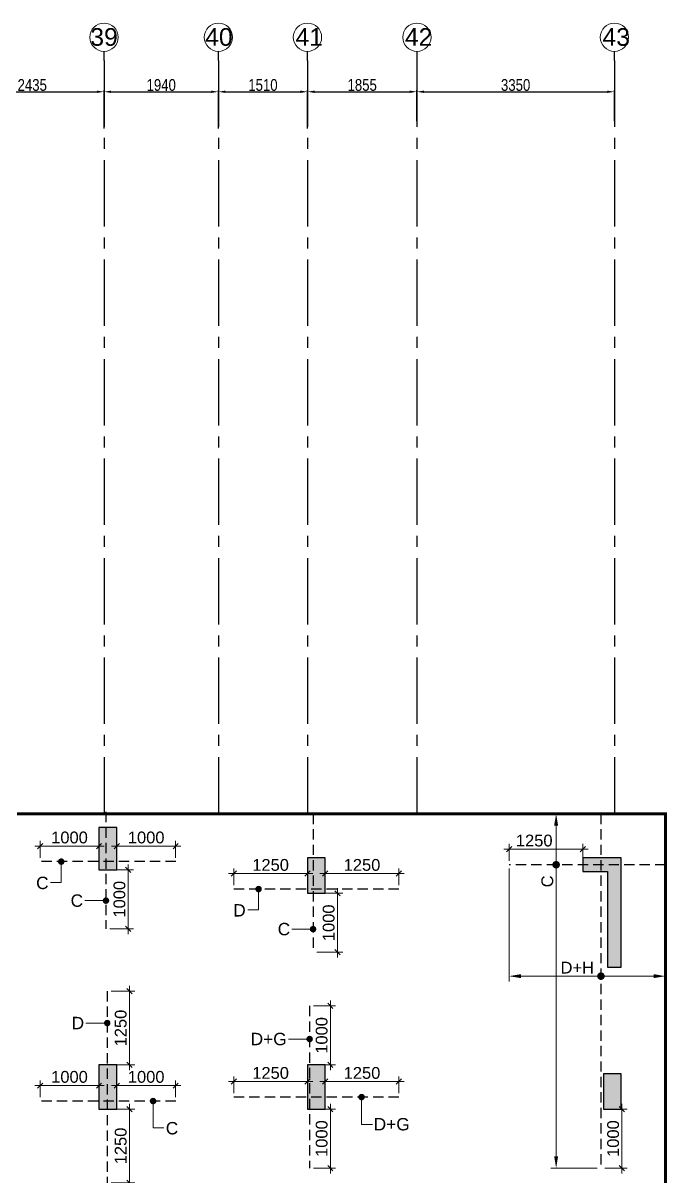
# Model space of a CAD drawing. Header units: millimetres. Extents: x 1123469 to 1752051, y -126924 to 196924.
# Drawn here: x 1529782 to 1540699, y 142469 to 162039 of the extents above; entities that cross this region are included whole.
import ezdxf
from ezdxf.enums import TextEntityAlignment as Align

# ---------------------------------------------------------------- set-up
doc = ezdxf.new("R2010")
doc.units = ezdxf.units.MM
doc.header["$LTSCALE"] = 500
doc.header["$MEASUREMENT"] = 0
doc.header["$PDMODE"] = 34
for name, pattern in [('CONTINOUS', [0]), ('HIDDEN', [0.375, 0.25, -0.125]), ('Site$0$CENTER2', [1.125, 0.75, -0.125, 0.125, -0.125])]:
    doc.linetypes.add(name, pattern=pattern)
doc.layers.get('Defpoints').update_dxf_attribs({"lineweight": 0})
for name, color, linetype, lineweight in [('ARWO', 1, 'Continuous', 18), ('CUT OUT', 1, 'Continuous', 13), ('dim-M', 1, 'Continuous', 15), ('FOOTING', 1, 'Continuous', 15), ('GRID NO.', 7, 'Continuous', 20), ('TOWER COL HATCH', 253, 'Continuous', 20)]:
    doc.layers.add(name, color=color, linetype=linetype, lineweight=lineweight)
for name, color, linetype in [('COL. DIM', 3, 'Continuous'), ('GRID', 7, 'Continuous'), ('GRID DIM', 7, 'Continuous'), ('reinf.', 4, 'Continuous'), ('TEXT 1', 1, 'Continuous'), ('TOWER AREA COLUMN.', 6, 'Continuous')]:
    doc.layers.add(name, color=color, linetype=linetype)
doc.styles.add('3mm', font='arial.ttf')
doc.styles.add('D50', font='arial.ttf', dxfattribs={"width": 0.8})
doc.dimstyles.new('INNER DIM', dxfattribs={"dimtxt": 200, "dimasz": 120, "dimexe": 25, "dimexo": 25, "dimgap": 12, "dimtad": 1, "dimdec": 0, "dimrnd": 5, "dimzin": 0, "dimdsep": 46, "dimtxsty": 'D50', "dimcen": 0.09, "dimdle": 25, "dimclrt": 6, "dimadec": 0, "dimazin": 0, "dimtfac": 1, "dimtdec": 0, "dimtofl": 0, "dimtmove": 1, "dimatfit": 3, "dimfxl": 75, "dimtolj": 1, "dimtzin": 0, "dimarcsym": 0})
doc.dimstyles.new('PARAMVEER', dxfattribs={"dimtxt": 200, "dimasz": 100, "dimexe": 0, "dimexo": 25, "dimgap": 10, "dimtad": 1, "dimdec": 0, "dimrnd": 5, "dimzin": 0, "dimdsep": 46, "dimtxsty": '3mm', "dimblk": 'OBLIQUE', "dimcen": 0.09, "dimdle": 75, "dimclrd": 1, "dimclre": 1, "dimclrt": 3, "dimadec": 0, "dimazin": 0, "dimtfac": 1, "dimtdec": 0, "dimtmove": 1, "dimatfit": 3, "dimfxl": 100, "dimtolj": 1, "dimtzin": 0, "dimlwd": 18, "dimlwe": 5, "dimarcsym": 0})
doc.dimstyles.new('PARAMVEER BEAM', dxfattribs={"dimtxt": 200, "dimasz": 100, "dimexe": 0, "dimexo": 0, "dimgap": 10, "dimtad": 1, "dimdec": 0, "dimzin": 0, "dimdsep": 46, "dimtxsty": '3mm', "dimblk": 'ARCHTICK', "dimcen": 0.09, "dimdle": 75, "dimclrd": 1, "dimclre": 1, "dimclrt": 3, "dimadec": 0, "dimazin": 0, "dimtfac": 1, "dimtdec": 0, "dimtmove": 1, "dimatfit": 3, "dimfxl": 100, "dimtolj": 1, "dimtzin": 0, "dimlwd": 18, "dimlwe": 5, "dimarcsym": 0})

# ---------------------------------------------------------------- blocks, each defined once
blk = doc.blocks.new('3tgra')
at = {"layer": 'TOWER COL HATCH'}
h = blk.add_hatch(color=253, dxfattribs=at)
h.dxf.hatch_style = 1
h.paths.add_polyline_path([(1374496, 84657), (1374196, 84657), (1374196, 85372), (1374496, 85372)])
h = blk.add_hatch(color=253, dxfattribs=at)
h.dxf.hatch_style = 1
h.paths.add_polyline_path([(1365641, 83007), (1365641, 84857), (1366291, 84857), (1366291, 84627), (1365871, 84627), (1365871, 83007)])
h = blk.add_hatch(color=253, dxfattribs=at)
h.dxf.hatch_style = 1
h.paths.add_polyline_path([(1370961, 84257), (1370661, 84257), (1370661, 84857), (1370961, 84857)])
h = blk.add_hatch(color=253, dxfattribs=at)
h.dxf.hatch_style = 1
h.paths.add_polyline_path([(1370961, 80597), (1370661, 80597), (1370661, 81347), (1370961, 81347)])
h = blk.add_hatch(color=253, dxfattribs=at)
h.dxf.hatch_style = 1
h.paths.add_polyline_path([(1374496, 80597), (1374196, 80597), (1374196, 81347), (1374496, 81347)])
h = blk.add_hatch(color=253, dxfattribs=at)
h.dxf.hatch_style = 1
h.paths.add_polyline_path([(1365941, 80597), (1365641, 80597), (1365641, 81197), (1365941, 81197)])
at = {"layer": 'TOWER AREA COLUMN.', "color": 4}
for points in [[(1374496, 84657), (1374196, 84657), (1374196, 85372), (1374496, 85372)], [(1370961, 84257), (1370661, 84257), (1370661, 84857), (1370961, 84857)], [(1370961, 80597), (1370661, 80597), (1370661, 81347), (1370961, 81347)], [(1374496, 80597), (1374196, 80597), (1374196, 81347), (1374496, 81347)], [(1365941, 80597), (1365641, 80597), (1365641, 81197), (1365941, 81197)]]:
    blk.add_lwpolyline(points, close=True, dxfattribs=at)
blk.add_lwpolyline([(1365641, 83007), (1365641, 84857), (1366291, 84857), (1366291, 84627), (1365871, 84627), (1365871, 83007), (1365641, 83007)], dxfattribs=at)
blk = doc.blocks.new('GRID MARK')
at = {"layer": 'GRID NO.', "const_width": 50}
blk.add_lwpolyline([(0, -541), (0, -891)], dxfattribs=at)
at = {"layer": 'GRID NO.'}
blk.add_circle((0, 0), 541, dxfattribs=at)
at = {"layer": 'GRID NO.', "style": 'D50', "width": 0.8}
blk.add_attdef('Y1', text='', height=500, dxfattribs=at).set_placement((-33, -267), align=Align.CENTER)
blk = doc.blocks.new('*D224')
at = {"layer": 'Defpoints', "color": 0, "linetype": 'Continuous', "transparency": 16777216}
for p in [(1531154, 160874), (1528719, 160228), (1531154, 160228)]:
    blk.add_point(p, dxfattribs=at)
at = {"layer": 'GRID DIM', "color": 0, "linetype": 'Continuous', "lineweight": -2, "transparency": 16777216}
for p, q in [((1528719, 160253), (1528719, 160899)), ((1531154, 160253), (1531154, 160899))]:
    blk.add_line(p, q, dxfattribs=at)
at = {"layer": 'GRID DIM', "linetype": 'Continuous', "lineweight": -2, "transparency": 16777216}
blk.add_line((1528839, 160874), (1531034, 160874), dxfattribs=at)
at = {"layer": 'GRID DIM', "linetype": 'Continuous', "transparency": 16777216}
for points in [[(1528839, 160894), (1528839, 160854), (1528719, 160874)], [(1531034, 160894), (1531034, 160854), (1531154, 160874)]]:
    blk.add_solid(points, dxfattribs=at)
at = {"layer": 'GRID DIM', "linetype": 'Continuous', "transparency": 16777216, "insert": (1529937, 160988), "char_height": 200, "attachment_point": 5, "style": 'D50'}
blk.add_mtext('\\A1;2435', dxfattribs=at)
blk = doc.blocks.new('*D225')
at = {"layer": 'Defpoints', "color": 0, "linetype": 'Continuous', "transparency": 16777216}
for p in [(1533094, 160874), (1531154, 160228), (1533094, 160228)]:
    blk.add_point(p, dxfattribs=at)
at = {"layer": 'GRID DIM', "color": 0, "linetype": 'Continuous', "lineweight": -2, "transparency": 16777216}
for p, q in [((1531154, 160253), (1531154, 160899)), ((1533094, 160253), (1533094, 160899))]:
    blk.add_line(p, q, dxfattribs=at)
at = {"layer": 'GRID DIM', "linetype": 'Continuous', "lineweight": -2, "transparency": 16777216}
blk.add_line((1531274, 160874), (1532974, 160874), dxfattribs=at)
at = {"layer": 'GRID DIM', "linetype": 'Continuous', "transparency": 16777216}
for points in [[(1531274, 160894), (1531274, 160854), (1531154, 160874)], [(1532974, 160894), (1532974, 160854), (1533094, 160874)]]:
    blk.add_solid(points, dxfattribs=at)
at = {"layer": 'GRID DIM', "linetype": 'Continuous', "transparency": 16777216, "insert": (1532124, 160988), "char_height": 200, "attachment_point": 5, "style": 'D50'}
blk.add_mtext('\\A1;1940', dxfattribs=at)
blk = doc.blocks.new('*D226')
at = {"layer": 'Defpoints', "color": 0, "linetype": 'Continuous', "transparency": 16777216}
for p in [(1534604, 160874), (1533094, 160228), (1534604, 160228)]:
    blk.add_point(p, dxfattribs=at)
at = {"layer": 'GRID DIM', "color": 0, "linetype": 'Continuous', "lineweight": -2, "transparency": 16777216}
for p, q in [((1533094, 160253), (1533094, 160899)), ((1534604, 160253), (1534604, 160899))]:
    blk.add_line(p, q, dxfattribs=at)
at = {"layer": 'GRID DIM', "linetype": 'Continuous', "lineweight": -2, "transparency": 16777216}
blk.add_line((1533214, 160874), (1534484, 160874), dxfattribs=at)
at = {"layer": 'GRID DIM', "linetype": 'Continuous', "transparency": 16777216}
for points in [[(1533214, 160894), (1533214, 160854), (1533094, 160874)], [(1534484, 160894), (1534484, 160854), (1534604, 160874)]]:
    blk.add_solid(points, dxfattribs=at)
at = {"layer": 'GRID DIM', "linetype": 'Continuous', "transparency": 16777216, "insert": (1533849, 160988), "char_height": 200, "attachment_point": 5, "style": 'D50'}
blk.add_mtext('\\A1;1510', dxfattribs=at)
blk = doc.blocks.new('*D227')
at = {"layer": 'Defpoints', "color": 0, "linetype": 'Continuous', "transparency": 16777216}
for p in [(1536459, 160874), (1536459, 160352), (1534604, 160228)]:
    blk.add_point(p, dxfattribs=at)
at = {"layer": 'GRID DIM', "color": 0, "linetype": 'Continuous', "lineweight": -2, "transparency": 16777216}
for p, q in [((1534604, 160253), (1534604, 160899)), ((1536459, 160377), (1536459, 160899))]:
    blk.add_line(p, q, dxfattribs=at)
at = {"layer": 'GRID DIM', "linetype": 'Continuous', "lineweight": -2, "transparency": 16777216}
blk.add_line((1534724, 160874), (1536339, 160874), dxfattribs=at)
at = {"layer": 'GRID DIM', "linetype": 'Continuous', "transparency": 16777216}
for points in [[(1534724, 160894), (1534724, 160854), (1534604, 160874)], [(1536339, 160894), (1536339, 160854), (1536459, 160874)]]:
    blk.add_solid(points, dxfattribs=at)
at = {"layer": 'GRID DIM', "linetype": 'Continuous', "transparency": 16777216, "insert": (1535532, 160988), "char_height": 200, "attachment_point": 5, "style": 'D50'}
blk.add_mtext('\\A1;1855', dxfattribs=at)
blk = doc.blocks.new('*D228')
at = {"layer": 'Defpoints', "color": 0, "linetype": 'Continuous', "transparency": 16777216}
for p in [(1539809, 160874), (1536459, 160352), (1539809, 160352)]:
    blk.add_point(p, dxfattribs=at)
at = {"layer": 'GRID DIM', "color": 0, "linetype": 'Continuous', "lineweight": -2, "transparency": 16777216}
for p, q in [((1536459, 160377), (1536459, 160899)), ((1539809, 160377), (1539809, 160899))]:
    blk.add_line(p, q, dxfattribs=at)
at = {"layer": 'GRID DIM', "linetype": 'Continuous', "lineweight": -2, "transparency": 16777216}
blk.add_line((1536579, 160874), (1539689, 160874), dxfattribs=at)
at = {"layer": 'GRID DIM', "linetype": 'Continuous', "transparency": 16777216}
for points in [[(1536579, 160894), (1536579, 160854), (1536459, 160874)], [(1539689, 160894), (1539689, 160854), (1539809, 160874)]]:
    blk.add_solid(points, dxfattribs=at)
at = {"layer": 'GRID DIM', "linetype": 'Continuous', "transparency": 16777216, "insert": (1538134, 160988), "char_height": 200, "attachment_point": 5, "style": 'D50'}
blk.add_mtext('\\A1;3350', dxfattribs=at)
blk = doc.blocks.new('_Oblique')
at = {"color": 0, "linetype": 'ByBlock', "lineweight": -2}
blk.add_line((-0.5, -0.5), (0.5, 0.5), dxfattribs=at)
blk = doc.blocks.new('*D995')
at = {"layer": 'COL. DIM', "color": 1, "lineweight": 18, "ltscale": 10, "transparency": 16777216}
blk.add_line((1531563, 147769), (1531563, 146589), dxfattribs=at)
at = {"layer": 'COL. DIM', "color": 1, "linetype": 'CONTINOUS', "lineweight": 5, "ltscale": 10, "transparency": 16777216}
for p, q in [((1531252, 147679), (1531653, 147679)), ((1531252, 146679), (1531653, 146679))]:
    blk.add_line(p, q, dxfattribs=at)
at = {"layer": 'Defpoints', "color": 0, "ltscale": 10, "transparency": 16777216}
for p in [(1531187, 147679), (1531187, 146679), (1531563, 146679)]:
    blk.add_point(p, dxfattribs=at)
at = {"layer": 'COL. DIM', "color": 1, "lineweight": 18, "ltscale": 10, "transparency": 16777216, "xscale": 90, "yscale": 90, "zscale": 90}
for p, rotation in [((1531563, 147679), 90), ((1531563, 146679), 270)]:
    blk.add_blockref('_Oblique', p, dxfattribs=dict(at, rotation=rotation))
at = {"layer": 'COL. DIM', "color": 3, "ltscale": 10, "transparency": 16777216, "insert": (1531416, 147179), "char_height": 200, "attachment_point": 5, "rotation": 90, "style": '3mm'}
blk.add_mtext('\\A1;1000', dxfattribs=at)
blk = doc.blocks.new('_ArchTick')
at = {"color": 0, "linetype": 'ByBlock', "const_width": 0.15}
blk.add_lwpolyline([(-0.5, -0.5), (0.5, 0.5)], dxfattribs=at)
blk = doc.blocks.new('*D996')
at = {"layer": 'COL. DIM', "color": 1, "linetype": 'CONTINOUS', "lineweight": 5, "ltscale": 10, "transparency": 16777216}
for p, q in [((1530069, 147881), (1530069, 148168)), ((1531069, 147881), (1531069, 148168))]:
    blk.add_line(p, q, dxfattribs=at)
at = {"layer": 'COL. DIM', "color": 1, "lineweight": 18, "ltscale": 10, "transparency": 16777216}
blk.add_line((1529979, 148078), (1531159, 148078), dxfattribs=at)
at = {"layer": 'Defpoints', "color": 0, "ltscale": 10, "transparency": 16777216}
for p in [(1531069, 148078), (1530069, 147816), (1531069, 147816)]:
    blk.add_point(p, dxfattribs=at)
at = {"layer": 'COL. DIM', "color": 1, "lineweight": 18, "ltscale": 10, "transparency": 16777216, "xscale": 90, "yscale": 90, "zscale": 90, "rotation": 180}
blk.add_blockref('_Oblique', (1530069, 148078), dxfattribs=at)
at = {"layer": 'COL. DIM', "color": 1, "lineweight": 18, "ltscale": 10, "transparency": 16777216, "xscale": 90, "yscale": 90, "zscale": 90}
blk.add_blockref('_Oblique', (1531069, 148078), dxfattribs=at)
at = {"layer": 'COL. DIM', "color": 3, "ltscale": 10, "transparency": 16777216, "insert": (1530569, 148225), "char_height": 200, "attachment_point": 5, "style": '3mm'}
blk.add_mtext('\\A1;1000', dxfattribs=at)
blk = doc.blocks.new('*D997')
at = {"layer": 'COL. DIM', "color": 1, "linetype": 'CONTINOUS', "lineweight": 5, "ltscale": 10, "transparency": 16777216}
for p, q in [((1531369, 147881), (1531369, 148168)), ((1532369, 147881), (1532369, 148168))]:
    blk.add_line(p, q, dxfattribs=at)
at = {"layer": 'COL. DIM', "color": 1, "lineweight": 18, "ltscale": 10, "transparency": 16777216}
blk.add_line((1531279, 148078), (1532459, 148078), dxfattribs=at)
at = {"layer": 'Defpoints', "color": 0, "ltscale": 10, "transparency": 16777216}
for p in [(1532369, 148078), (1531369, 147816), (1532369, 147816)]:
    blk.add_point(p, dxfattribs=at)
at = {"layer": 'COL. DIM', "color": 1, "lineweight": 18, "ltscale": 10, "transparency": 16777216, "xscale": 90, "yscale": 90, "zscale": 90, "rotation": 180}
blk.add_blockref('_Oblique', (1531369, 148078), dxfattribs=at)
at = {"layer": 'COL. DIM', "color": 1, "lineweight": 18, "ltscale": 10, "transparency": 16777216, "xscale": 90, "yscale": 90, "zscale": 90}
blk.add_blockref('_Oblique', (1532369, 148078), dxfattribs=at)
at = {"layer": 'COL. DIM', "color": 3, "ltscale": 10, "transparency": 16777216, "insert": (1531869, 148225), "char_height": 200, "attachment_point": 5, "style": '3mm'}
blk.add_mtext('\\A1;1000', dxfattribs=at)
blk = doc.blocks.new('*D998')
at = {"layer": 'COL. DIM', "color": 1, "lineweight": 18, "ltscale": 10, "transparency": 16777216}
blk.add_line((1535111, 147369), (1535111, 146189), dxfattribs=at)
at = {"layer": 'COL. DIM', "color": 1, "linetype": 'CONTINOUS', "lineweight": 5, "ltscale": 10, "transparency": 16777216}
for p, q in [((1534764, 147279), (1535201, 147279)), ((1534764, 146279), (1535201, 146279))]:
    blk.add_line(p, q, dxfattribs=at)
at = {"layer": 'Defpoints', "color": 0, "ltscale": 10, "transparency": 16777216}
for p in [(1534699, 147279), (1534699, 146279), (1535111, 146279)]:
    blk.add_point(p, dxfattribs=at)
at = {"layer": 'COL. DIM', "color": 1, "lineweight": 18, "ltscale": 10, "transparency": 16777216, "xscale": 90, "yscale": 90, "zscale": 90}
for p, rotation in [((1535111, 147279), 90), ((1535111, 146279), 270)]:
    blk.add_blockref('_Oblique', p, dxfattribs=dict(at, rotation=rotation))
at = {"layer": 'COL. DIM', "color": 3, "ltscale": 10, "transparency": 16777216, "insert": (1534964, 146779), "char_height": 200, "attachment_point": 5, "rotation": 90, "style": '3mm'}
blk.add_mtext('\\A1;1000', dxfattribs=at)
blk = doc.blocks.new('*D999')
at = {"layer": 'COL. DIM', "color": 1, "lineweight": 18, "ltscale": 10, "transparency": 16777216}
blk.add_line((1533264, 147613), (1534694, 147613), dxfattribs=at)
at = {"layer": 'COL. DIM', "color": 1, "linetype": 'CONTINOUS', "lineweight": 5, "ltscale": 10, "transparency": 16777216}
for p, q in [((1533354, 147416), (1533354, 147703)), ((1534604, 147416), (1534604, 147703))]:
    blk.add_line(p, q, dxfattribs=at)
at = {"layer": 'Defpoints', "color": 0, "ltscale": 10, "transparency": 16777216}
for p in [(1534604, 147613), (1533354, 147351), (1534604, 147351)]:
    blk.add_point(p, dxfattribs=at)
at = {"layer": 'COL. DIM', "color": 1, "lineweight": 18, "ltscale": 10, "transparency": 16777216, "xscale": 90, "yscale": 90, "zscale": 90, "rotation": 180}
blk.add_blockref('_Oblique', (1533354, 147613), dxfattribs=at)
at = {"layer": 'COL. DIM', "color": 1, "lineweight": 18, "ltscale": 10, "transparency": 16777216, "xscale": 90, "yscale": 90, "zscale": 90}
blk.add_blockref('_Oblique', (1534604, 147613), dxfattribs=at)
at = {"layer": 'COL. DIM', "color": 3, "ltscale": 10, "transparency": 16777216, "insert": (1533979, 147760), "char_height": 200, "attachment_point": 5, "style": '3mm'}
blk.add_mtext('\\A1;1250', dxfattribs=at)
blk = doc.blocks.new('*D1000')
at = {"layer": 'COL. DIM', "color": 1, "lineweight": 18, "ltscale": 10, "transparency": 16777216}
blk.add_line((1534814, 147613), (1536244, 147613), dxfattribs=at)
at = {"layer": 'COL. DIM', "color": 1, "linetype": 'CONTINOUS', "lineweight": 5, "ltscale": 10, "transparency": 16777216}
for p, q in [((1534904, 147416), (1534904, 147703)), ((1536154, 147416), (1536154, 147703))]:
    blk.add_line(p, q, dxfattribs=at)
at = {"layer": 'Defpoints', "color": 0, "ltscale": 10, "transparency": 16777216}
for p in [(1536154, 147613), (1534904, 147351), (1536154, 147351)]:
    blk.add_point(p, dxfattribs=at)
at = {"layer": 'COL. DIM', "color": 1, "lineweight": 18, "ltscale": 10, "transparency": 16777216, "xscale": 90, "yscale": 90, "zscale": 90, "rotation": 180}
blk.add_blockref('_Oblique', (1534904, 147613), dxfattribs=at)
at = {"layer": 'COL. DIM', "color": 1, "lineweight": 18, "ltscale": 10, "transparency": 16777216, "xscale": 90, "yscale": 90, "zscale": 90}
blk.add_blockref('_Oblique', (1536154, 147613), dxfattribs=at)
at = {"layer": 'COL. DIM', "color": 3, "ltscale": 10, "transparency": 16777216, "insert": (1535529, 147760), "char_height": 200, "attachment_point": 5, "style": '3mm'}
blk.add_mtext('\\A1;1250', dxfattribs=at)
blk = doc.blocks.new('*D1001')
at = {"layer": 'COL. DIM', "color": 1, "lineweight": 18, "ltscale": 10, "transparency": 16777216}
blk.add_line((1539935, 143709), (1539935, 142529), dxfattribs=at)
at = {"layer": 'COL. DIM', "color": 1, "linetype": 'CONTINOUS', "lineweight": 5, "ltscale": 10, "transparency": 16777216}
for p, q in [((1539759, 143619), (1540025, 143619)), ((1539645, 142619), (1540025, 142619))]:
    blk.add_line(p, q, dxfattribs=at)
at = {"layer": 'Defpoints', "color": 0, "ltscale": 10, "transparency": 16777216}
for p in [(1539694, 143619), (1539580, 142619), (1539935, 142619)]:
    blk.add_point(p, dxfattribs=at)
at = {"layer": 'COL. DIM', "color": 1, "lineweight": 18, "ltscale": 10, "transparency": 16777216, "xscale": 90, "yscale": 90, "zscale": 90}
for p, rotation in [((1539935, 143619), 90), ((1539935, 142619), 270)]:
    blk.add_blockref('_Oblique', p, dxfattribs=dict(at, rotation=rotation))
at = {"layer": 'COL. DIM', "color": 3, "ltscale": 10, "transparency": 16777216, "insert": (1539788, 143119), "char_height": 200, "attachment_point": 5, "rotation": 90, "style": '3mm'}
blk.add_mtext('\\A1;1000', dxfattribs=at)
blk = doc.blocks.new('*D1002')
at = {"layer": 'COL. DIM', "color": 1, "lineweight": 18, "ltscale": 10, "transparency": 16777216}
blk.add_line((1537934, 148026), (1539364, 148026), dxfattribs=at)
at = {"layer": 'COL. DIM', "color": 1, "linetype": 'CONTINOUS', "lineweight": 5, "ltscale": 10, "transparency": 16777216}
for p, q in [((1538024, 147829), (1538024, 148116)), ((1539274, 147829), (1539274, 148116))]:
    blk.add_line(p, q, dxfattribs=at)
at = {"layer": 'Defpoints', "color": 0, "ltscale": 10, "transparency": 16777216}
for p in [(1539274, 148026), (1538024, 147764), (1539274, 147764)]:
    blk.add_point(p, dxfattribs=at)
at = {"layer": 'COL. DIM', "color": 1, "lineweight": 18, "ltscale": 10, "transparency": 16777216, "xscale": 90, "yscale": 90, "zscale": 90, "rotation": 180}
blk.add_blockref('_Oblique', (1538024, 148026), dxfattribs=at)
at = {"layer": 'COL. DIM', "color": 1, "lineweight": 18, "ltscale": 10, "transparency": 16777216, "xscale": 90, "yscale": 90, "zscale": 90}
blk.add_blockref('_Oblique', (1539274, 148026), dxfattribs=at)
at = {"layer": 'COL. DIM', "color": 3, "ltscale": 10, "transparency": 16777216, "insert": (1538449, 148173), "char_height": 200, "attachment_point": 5, "style": '3mm'}
blk.add_mtext('\\A1;1250', dxfattribs=at)
blk = doc.blocks.new('*D1101')
at = {"layer": 'COL. DIM', "color": 1, "linetype": 'CONTINOUS', "lineweight": 5, "ltscale": 10, "transparency": 16777216}
for p, q in [((1538024, 147699), (1538024, 145784)), ((1540674, 146197), (1540674, 145784))]:
    blk.add_line(p, q, dxfattribs=at)
at = {"layer": 'COL. DIM', "color": 1, "lineweight": 18, "ltscale": 10, "transparency": 16777216}
blk.add_line((1540474, 145874), (1538224, 145874), dxfattribs=at)
at = {"layer": 'COL. DIM', "color": 1, "ltscale": 10, "transparency": 16777216}
for points in [[(1538224, 145908), (1538224, 145841), (1538024, 145874)], [(1540474, 145908), (1540474, 145841), (1540674, 145874)]]:
    blk.add_solid(points, dxfattribs=at)
at = {"layer": 'Defpoints', "color": 0, "ltscale": 10, "transparency": 16777216}
for p in [(1538024, 147764), (1540674, 146262), (1538024, 145874)]:
    blk.add_point(p, dxfattribs=at)
at = {"layer": 'COL. DIM', "color": 3, "ltscale": 10, "transparency": 16777216, "insert": (1539179, 146019), "char_height": 200, "attachment_point": 5, "style": '3mm'}
blk.add_mtext('\\A1;D+H', dxfattribs=at)
blk = doc.blocks.new('*D1102')
at = {"layer": 'COL. DIM', "color": 1, "linetype": 'CONTINOUS', "lineweight": 5, "ltscale": 10, "transparency": 16777216}
for p, q in [((1539515, 148629), (1538731, 148629)), ((1539515, 142619), (1538731, 142619))]:
    blk.add_line(p, q, dxfattribs=at)
at = {"layer": 'COL. DIM', "color": 1, "lineweight": 18, "ltscale": 10, "transparency": 16777216}
blk.add_line((1538821, 142819), (1538821, 148429), dxfattribs=at)
at = {"layer": 'COL. DIM', "color": 1, "ltscale": 10, "transparency": 16777216}
for points in [[(1538787, 148429), (1538854, 148429), (1538821, 148629)], [(1538787, 142819), (1538854, 142819), (1538821, 142619)]]:
    blk.add_solid(points, dxfattribs=at)
at = {"layer": 'Defpoints', "color": 0, "ltscale": 10, "transparency": 16777216}
for p in [(1538821, 148629), (1539580, 148629), (1539580, 142619)]:
    blk.add_point(p, dxfattribs=at)
at = {"layer": 'COL. DIM', "color": 3, "ltscale": 10, "transparency": 16777216, "insert": (1538672, 147482), "char_height": 200, "attachment_point": 5, "rotation": 90, "style": '3mm'}
blk.add_mtext('\\A1;C', dxfattribs=at)
blk = doc.blocks.new('*D1003')
at = {"layer": 'COL. DIM', "color": 1, "lineweight": 18, "ltscale": 10, "transparency": 16777216}
blk.add_line((1534992, 143709), (1534992, 142529), dxfattribs=at)
at = {"layer": 'COL. DIM', "color": 1, "linetype": 'CONTINOUS', "lineweight": 5, "ltscale": 10, "transparency": 16777216}
for p, q in [((1534706, 143619), (1535082, 143619)), ((1534706, 142619), (1535082, 142619))]:
    blk.add_line(p, q, dxfattribs=at)
at = {"layer": 'Defpoints', "color": 0, "ltscale": 10, "transparency": 16777216}
for p in [(1534641, 143619), (1534641, 142619), (1534992, 142619)]:
    blk.add_point(p, dxfattribs=at)
at = {"layer": 'COL. DIM', "color": 1, "lineweight": 18, "ltscale": 10, "transparency": 16777216, "xscale": 90, "yscale": 90, "zscale": 90}
for p, rotation in [((1534992, 143619), 90), ((1534992, 142619), 270)]:
    blk.add_blockref('_Oblique', p, dxfattribs=dict(at, rotation=rotation))
at = {"layer": 'COL. DIM', "color": 3, "ltscale": 10, "transparency": 16777216, "insert": (1534845, 143119), "char_height": 200, "attachment_point": 5, "rotation": 90, "style": '3mm'}
blk.add_mtext('\\A1;1000', dxfattribs=at)
blk = doc.blocks.new('*D1004')
at = {"layer": 'COL. DIM', "color": 1, "lineweight": 18, "ltscale": 10, "transparency": 16777216}
blk.add_line((1534814, 144085), (1536244, 144085), dxfattribs=at)
at = {"layer": 'COL. DIM', "color": 1, "linetype": 'CONTINOUS', "lineweight": 5, "ltscale": 10, "transparency": 16777216}
for p, q in [((1534904, 143889), (1534904, 144175)), ((1536154, 143889), (1536154, 144175))]:
    blk.add_line(p, q, dxfattribs=at)
at = {"layer": 'Defpoints', "color": 0, "ltscale": 10, "transparency": 16777216}
for p in [(1536154, 144085), (1534904, 143824), (1536154, 143824)]:
    blk.add_point(p, dxfattribs=at)
at = {"layer": 'COL. DIM', "color": 1, "lineweight": 18, "ltscale": 10, "transparency": 16777216, "xscale": 90, "yscale": 90, "zscale": 90, "rotation": 180}
blk.add_blockref('_Oblique', (1534904, 144085), dxfattribs=at)
at = {"layer": 'COL. DIM', "color": 1, "lineweight": 18, "ltscale": 10, "transparency": 16777216, "xscale": 90, "yscale": 90, "zscale": 90}
blk.add_blockref('_Oblique', (1536154, 144085), dxfattribs=at)
at = {"layer": 'COL. DIM', "color": 3, "ltscale": 10, "transparency": 16777216, "insert": (1535529, 144232), "char_height": 200, "attachment_point": 5, "style": '3mm'}
blk.add_mtext('\\A1;1250', dxfattribs=at)
blk = doc.blocks.new('*D1005')
at = {"layer": 'COL. DIM', "color": 1, "lineweight": 18, "ltscale": 10, "transparency": 16777216}
blk.add_line((1533264, 144085), (1534694, 144085), dxfattribs=at)
at = {"layer": 'COL. DIM', "color": 1, "linetype": 'CONTINOUS', "lineweight": 5, "ltscale": 10, "transparency": 16777216}
for p, q in [((1533354, 143889), (1533354, 144175)), ((1534604, 143889), (1534604, 144175))]:
    blk.add_line(p, q, dxfattribs=at)
at = {"layer": 'Defpoints', "color": 0, "ltscale": 10, "transparency": 16777216}
for p in [(1534604, 144085), (1533354, 143824), (1534604, 143824)]:
    blk.add_point(p, dxfattribs=at)
at = {"layer": 'COL. DIM', "color": 1, "lineweight": 18, "ltscale": 10, "transparency": 16777216, "xscale": 90, "yscale": 90, "zscale": 90, "rotation": 180}
blk.add_blockref('_Oblique', (1533354, 144085), dxfattribs=at)
at = {"layer": 'COL. DIM', "color": 1, "lineweight": 18, "ltscale": 10, "transparency": 16777216, "xscale": 90, "yscale": 90, "zscale": 90}
blk.add_blockref('_Oblique', (1534604, 144085), dxfattribs=at)
at = {"layer": 'COL. DIM', "color": 3, "ltscale": 10, "transparency": 16777216, "insert": (1533979, 144232), "char_height": 200, "attachment_point": 5, "style": '3mm'}
blk.add_mtext('\\A1;1250', dxfattribs=at)
blk = doc.blocks.new('*D1006')
at = {"layer": 'COL. DIM', "color": 1, "lineweight": 18, "ltscale": 10, "transparency": 16777216}
blk.add_line((1534992, 145459), (1534992, 144279), dxfattribs=at)
at = {"layer": 'COL. DIM', "color": 1, "linetype": 'CONTINOUS', "lineweight": 5, "ltscale": 10, "transparency": 16777216}
for p, q in [((1534706, 145369), (1535082, 145369)), ((1534706, 144369), (1535082, 144369))]:
    blk.add_line(p, q, dxfattribs=at)
at = {"layer": 'Defpoints', "color": 0, "ltscale": 10, "transparency": 16777216}
for p in [(1534641, 145369), (1534641, 144369), (1534992, 144369)]:
    blk.add_point(p, dxfattribs=at)
at = {"layer": 'COL. DIM', "color": 1, "lineweight": 18, "ltscale": 10, "transparency": 16777216, "xscale": 90, "yscale": 90, "zscale": 90}
for p, rotation in [((1534992, 145369), 90), ((1534992, 144369), 270)]:
    blk.add_blockref('_Oblique', p, dxfattribs=dict(at, rotation=rotation))
at = {"layer": 'COL. DIM', "color": 3, "ltscale": 10, "transparency": 16777216, "insert": (1534845, 144869), "char_height": 200, "attachment_point": 5, "rotation": 90, "style": '3mm'}
blk.add_mtext('\\A1;1000', dxfattribs=at)
blk = doc.blocks.new('*D1007')
at = {"layer": 'COL. DIM', "color": 1, "lineweight": 18, "ltscale": 10, "transparency": 16777216}
blk.add_line((1531585, 143709), (1531585, 142279), dxfattribs=at)
at = {"layer": 'COL. DIM', "color": 1, "linetype": 'CONTINOUS', "lineweight": 5, "ltscale": 10, "transparency": 16777216}
for p, q in [((1531274, 143619), (1531675, 143619)), ((1531274, 142369), (1531675, 142369))]:
    blk.add_line(p, q, dxfattribs=at)
at = {"layer": 'Defpoints', "color": 0, "ltscale": 10, "transparency": 16777216}
for p in [(1531209, 143619), (1531209, 142369), (1531585, 142369)]:
    blk.add_point(p, dxfattribs=at)
at = {"layer": 'COL. DIM', "color": 1, "lineweight": 18, "ltscale": 10, "transparency": 16777216, "xscale": 90, "yscale": 90, "zscale": 90}
for p, rotation in [((1531585, 143619), 90), ((1531585, 142369), 270)]:
    blk.add_blockref('_Oblique', p, dxfattribs=dict(at, rotation=rotation))
at = {"layer": 'COL. DIM', "color": 3, "ltscale": 10, "transparency": 16777216, "insert": (1531438, 142994), "char_height": 200, "attachment_point": 5, "rotation": 90, "style": '3mm'}
blk.add_mtext('\\A1;1250', dxfattribs=at)
blk = doc.blocks.new('*D1008')
at = {"layer": 'COL. DIM', "color": 1, "linetype": 'CONTINOUS', "lineweight": 5, "ltscale": 10, "transparency": 16777216}
for p, q in [((1531369, 143821), (1531369, 144107)), ((1532369, 143821), (1532369, 144107))]:
    blk.add_line(p, q, dxfattribs=at)
at = {"layer": 'COL. DIM', "color": 1, "lineweight": 18, "ltscale": 10, "transparency": 16777216}
blk.add_line((1531279, 144017), (1532459, 144017), dxfattribs=at)
at = {"layer": 'Defpoints', "color": 0, "ltscale": 10, "transparency": 16777216}
for p in [(1532369, 144017), (1531369, 143756), (1532369, 143756)]:
    blk.add_point(p, dxfattribs=at)
at = {"layer": 'COL. DIM', "color": 1, "lineweight": 18, "ltscale": 10, "transparency": 16777216, "xscale": 90, "yscale": 90, "zscale": 90, "rotation": 180}
blk.add_blockref('_Oblique', (1531369, 144017), dxfattribs=at)
at = {"layer": 'COL. DIM', "color": 1, "lineweight": 18, "ltscale": 10, "transparency": 16777216, "xscale": 90, "yscale": 90, "zscale": 90}
blk.add_blockref('_Oblique', (1532369, 144017), dxfattribs=at)
at = {"layer": 'COL. DIM', "color": 3, "ltscale": 10, "transparency": 16777216, "insert": (1531869, 144165), "char_height": 200, "attachment_point": 5, "style": '3mm'}
blk.add_mtext('\\A1;1000', dxfattribs=at)
blk = doc.blocks.new('*D1009')
at = {"layer": 'COL. DIM', "color": 1, "linetype": 'CONTINOUS', "lineweight": 5, "ltscale": 10, "transparency": 16777216}
for p, q in [((1530069, 143821), (1530069, 144107)), ((1531069, 143821), (1531069, 144107))]:
    blk.add_line(p, q, dxfattribs=at)
at = {"layer": 'COL. DIM', "color": 1, "lineweight": 18, "ltscale": 10, "transparency": 16777216}
blk.add_line((1529979, 144017), (1531159, 144017), dxfattribs=at)
at = {"layer": 'Defpoints', "color": 0, "ltscale": 10, "transparency": 16777216}
for p in [(1531069, 144017), (1530069, 143756), (1531069, 143756)]:
    blk.add_point(p, dxfattribs=at)
at = {"layer": 'COL. DIM', "color": 1, "lineweight": 18, "ltscale": 10, "transparency": 16777216, "xscale": 90, "yscale": 90, "zscale": 90, "rotation": 180}
blk.add_blockref('_Oblique', (1530069, 144017), dxfattribs=at)
at = {"layer": 'COL. DIM', "color": 1, "lineweight": 18, "ltscale": 10, "transparency": 16777216, "xscale": 90, "yscale": 90, "zscale": 90}
blk.add_blockref('_Oblique', (1531069, 144017), dxfattribs=at)
at = {"layer": 'COL. DIM', "color": 3, "ltscale": 10, "transparency": 16777216, "insert": (1530569, 144165), "char_height": 200, "attachment_point": 5, "style": '3mm'}
blk.add_mtext('\\A1;1000', dxfattribs=at)
blk = doc.blocks.new('*D1010')
at = {"layer": 'COL. DIM', "color": 1, "linetype": 'CONTINOUS', "lineweight": 5, "ltscale": 10, "transparency": 16777216}
for p, q in [((1531274, 145619), (1531675, 145619)), ((1531274, 144369), (1531675, 144369))]:
    blk.add_line(p, q, dxfattribs=at)
at = {"layer": 'COL. DIM', "color": 1, "lineweight": 18, "ltscale": 10, "transparency": 16777216}
blk.add_line((1531585, 145709), (1531585, 144279), dxfattribs=at)
at = {"layer": 'Defpoints', "color": 0, "ltscale": 10, "transparency": 16777216}
for p in [(1531209, 145619), (1531209, 144369), (1531585, 144369)]:
    blk.add_point(p, dxfattribs=at)
at = {"layer": 'COL. DIM', "color": 1, "lineweight": 18, "ltscale": 10, "transparency": 16777216, "xscale": 90, "yscale": 90, "zscale": 90}
for p, rotation in [((1531585, 145619), 90), ((1531585, 144369), 270)]:
    blk.add_blockref('_Oblique', p, dxfattribs=dict(at, rotation=rotation))
at = {"layer": 'COL. DIM', "color": 3, "ltscale": 10, "transparency": 16777216, "insert": (1531438, 144994), "char_height": 200, "attachment_point": 5, "rotation": 90, "style": '3mm'}
blk.add_mtext('\\A1;1250', dxfattribs=at)

msp = doc.modelspace()

# ---------------------------------------------------------------- linework, layer by layer
at = {"layer": 'dim-M', "color": 4, "ltscale": 10, "const_width": 63.8}
for points in [[(1538852.6, 147764.4, -1), (1538788.9, 147764.4, -1)], [(1539612, 145874.3, -1), (1539548.2, 145874.3, -1)]]:
    msp.add_lwpolyline(points, format="xyb", close=True, dxfattribs=at)
at = {"layer": 'FOOTING', "color": 3, "ltscale": 10, "const_width": 50}
msp.add_lwpolyline([(1488324.2, 155194.2), (1515064.2, 155194.2), (1515064.2, 156599.2), (1516759.3, 156599.2), (1516759.3, 157414.1), (1520709.3, 157414.1), (1520709.3, 158914.1), (1529584.3, 158914.1), (1529584.3, 148629.4), (1540674.2, 148629.4), (1540674.2, 126979.3), (1532119.2, 126979.3)], dxfattribs=at)
at = {"layer": 'GRID', "color": 16, "linetype": 'Site$0$CENTER2', "ltscale": 3}
for points in [[(1531154.2, 161403.6), (1531154.2, 148629.4)], [(1533094.2, 161403.6), (1533094.2, 148629.4)], [(1534604.2, 161403.6), (1534604.2, 148629.4)], [(1536459.2, 161403.6), (1536459.2, 148629.4)], [(1539809.2, 161403.6), (1539809.2, 148629.4)]]:
    msp.add_lwpolyline(points, dxfattribs=at)
at = {"layer": 'reinf.', "color": 4, "linetype": 'HIDDEN', "ltscale": 1.4}
for p, q in [((1531187.3, 148659.4), (1531187.3, 146679.4)), ((1534698.9, 148629.4), (1534698.9, 146279.4)), ((1539580.1, 148629.4), (1539580.1, 142619.4)), ((1532369.2, 147816.4), (1530069.2, 147816.4)), ((1540674.2, 147764.4), (1538024.2, 147764.4)), ((1536154.2, 147351.4), (1533354.2, 147351.4)), ((1531208.6, 145619.4), (1531208.6, 142369.4)), ((1534640.6, 145369.4), (1534640.6, 142619.4)), ((1532369.2, 143755.9), (1530069.2, 143755.9)), ((1536154.2, 143823.6), (1533354.2, 143823.6))]:
    msp.add_line(p, q, dxfattribs=at)

# ---------------------------------------------------------------- block references
at = {"layer": 'CUT OUT', "color": 4, "xscale": -1}
msp.add_blockref('3tgra', (2905564.9, 63022.5), dxfattribs=at)
at = {"layer": 'GRID NO.'}
ref = msp.add_blockref('GRID MARK', (1531154.2, 161798.9), dxfattribs=dict(at, xscale=-0.4435200000032785, yscale=0.4435200000032785, zscale=0.4435200000032785))
ref.add_attrib('Y1', '39', dxfattribs={"height": 300, "style": 'D50'}).set_placement((1531154.6, 161653.4), align=Align.CENTER)
ref = msp.add_blockref('GRID MARK', (1533094.2, 161798.9), dxfattribs=dict(at, xscale=-0.4435200000032785, yscale=0.4435200000032785, zscale=0.4435200000032785))
ref.add_attrib('Y1', '40', dxfattribs={"height": 300, "style": 'D50'}).set_placement((1533103, 161653.4), align=Align.CENTER)
ref = msp.add_blockref('GRID MARK', (1534604.2, 161798.9), dxfattribs=dict(at, xscale=-0.4435200000032785, yscale=0.4435200000032785, zscale=0.4435200000032785))
ref.add_attrib('Y1', '41', dxfattribs={"height": 300, "style": 'D50'}).set_placement((1534634.5, 161653.4), align=Align.CENTER)
ref = msp.add_blockref('GRID MARK', (1536459.2, 161798.9), dxfattribs=dict(at, xscale=-0.4435200000032785, yscale=0.4435200000032785, zscale=0.4435200000032785))
ref.add_attrib('Y1', '42', dxfattribs={"height": 300, "style": 'D50'}).set_placement((1536489.5, 161653.4), align=Align.CENTER)
ref = msp.add_blockref('GRID MARK', (1539809.2, 161798.9), dxfattribs=dict(at, xscale=-0.4435200000032785, yscale=0.4435200000032785, zscale=0.4435200000032785))
ref.add_attrib('Y1', '43', dxfattribs={"height": 300, "style": 'D50'}).set_placement((1539839.5, 161653.4), align=Align.CENTER)

# ---------------------------------------------------------------- texts
at = {"layer": 'TEXT 1', "color": 2, "linetype": 'ByBlock', "style": '3mm'}
for s, p in [('C', (1530002.9, 147350.9, -0.1)), ('C', (1530587.5, 147050.9, -0.1)), ('D', (1533344.8, 146885.9, -0.1)), ('C', (1534099.1, 146567.5, -0.1)), ('D', (1530604.8, 144974.4, -0.1)), ('D+G', (1533640, 144703.4, -0.1)), ('D+G', (1535727, 143258.2, -0.1)), ('C', (1532201.3, 143190.6, -0.1))]:
    msp.add_text(s, height=210, dxfattribs=at).set_placement(p)

# ---------------------------------------------------------------- dimensions: what is measured, and where the dimension line sits
at = {"layer": 'COL. DIM', "color": 6, "ltscale": 10}
for base, p1, p2, angle, text, picture, middle in [((1538820.8, 148629.4), (1539580.1, 142619.4), (1539580.1, 148629.4), 90, 'C', '*D1102', (1538820.8, 147482.1)), ((1538024.2, 145874.3), (1540674.2, 146261.8), (1538024.2, 147764.4), 180, 'D+H', '*D1101', (1539178.7, 145874.3))]:
    dim = msp.add_linear_dim(base=base, p1=p1, p2=p2, angle=angle, text=text, dimstyle='PARAMVEER', override={"dimasz": 200, "dimexe": 90, "dimexo": 65, "dimgap": 45, "dimpost": '\\X', "dimsah": 1, "dimdle": 90, "dimfxl": 0.18, "dimarcsym": 1}, dxfattribs=at)
    dim.commit()
    dim.dimension.update_dxf_attribs({"geometry": picture, "text_midpoint": middle, "dimtype": 160})
for base, p1, p2, angle, picture, middle in [((1531069.2, 148077.9), (1530069.2, 147816.4), (1531069.2, 147816.4), 0, '*D996', (1530569.2, 148225.1)), ((1532369.2, 148077.9), (1531369.2, 147816.4), (1532369.2, 147816.4), 0, '*D997', (1531869.2, 148225.1)), ((1531563.3, 146679.4), (1531187.3, 147679.4), (1531187.3, 146679.4), 90, '*D995', (1531416.2, 147179.4)), ((1534604.2, 147613), (1533354.2, 147351.4), (1534604.2, 147351.4), 0, '*D999', (1533979.2, 147760.1)), ((1536154.2, 147613), (1534904.2, 147351.4), (1536154.2, 147351.4), 0, '*D1000', (1535529.2, 147760.1)), ((1535111.4, 146279.4), (1534698.9, 147279.4), (1534698.9, 146279.4), 90, '*D998', (1534964.3, 146779.4)), ((1531585.1, 144369.4), (1531208.6, 145619.4), (1531208.6, 144369.4), 90, '*D1010', (1531438, 144994.4)), ((1534992.1, 144369.4), (1534640.6, 145369.4), (1534640.6, 144369.4), 90, '*D1006', (1534845, 144869.4)), ((1534604.2, 144085.1), (1533354.2, 143823.6), (1534604.2, 143823.6), 0, '*D1005', (1533979.2, 144232.2)), ((1531585.1, 142369.4), (1531208.6, 143619.4), (1531208.6, 142369.4), 90, '*D1007', (1531438, 142994.4)), ((1534992.1, 142619.4), (1534640.6, 143619.4), (1534640.6, 142619.4), 90, '*D1003', (1534845, 143119.4)), ((1539934.9, 142619.4), (1539694.2, 143619.4), (1539580.1, 142619.4), 90, '*D1001', (1539787.8, 143119.4))]:
    dim = msp.add_linear_dim(base=base, p1=p1, p2=p2, angle=angle, dimstyle='PARAMVEER', override={"dimasz": 90, "dimexe": 90, "dimexo": 65, "dimgap": 45, "dimpost": '\\X', "dimdle": 90, "dimfxl": 0.18, "dimarcsym": 1}, dxfattribs=at)
    dim.commit()
    dim.dimension.update_dxf_attribs({"geometry": picture, "text_midpoint": middle})
for base, p1, p2, picture, middle in [((1539274.2, 148025.9), (1538024.2, 147764.4), (1539274.2, 147764.4), '*D1002', (1538449.3, 148025.9)), ((1536154.2, 144085.1), (1534904.2, 143823.6), (1536154.2, 143823.6), '*D1004', (1535529.2, 144085.1))]:
    dim = msp.add_linear_dim(base=base, p1=p1, p2=p2, angle=0, dimstyle='PARAMVEER', override={"dimasz": 90, "dimexe": 90, "dimexo": 65, "dimgap": 45, "dimpost": '\\X', "dimdle": 90, "dimfxl": 0.18, "dimarcsym": 1}, dxfattribs=at)
    dim.commit()
    dim.dimension.update_dxf_attribs({"geometry": picture, "text_midpoint": middle, "dimtype": 160})
dim = msp.add_linear_dim(base=(1531069.2, 144017.5), p1=(1530069.2, 143755.9), p2=(1531069.2, 143755.9), dimstyle='PARAMVEER', override={"dimasz": 90, "dimexe": 90, "dimexo": 65, "dimgap": 45, "dimpost": '\\X', "dimdle": 90, "dimfxl": 0.18, "dimarcsym": 1}, dxfattribs=at)
dim.commit()
dim.dimension.update_dxf_attribs({"geometry": '*D1009', "text_midpoint": (1530569.2, 144164.6)})
dim = msp.add_linear_dim(base=(1532369.2, 144017.5), p1=(1531369.2, 143755.9), p2=(1532369.2, 143755.9), dimstyle='PARAMVEER', override={"dimasz": 90, "dimexe": 90, "dimexo": 65, "dimgap": 45, "dimpost": '\\X', "dimdle": 90, "dimfxl": 0.18, "dimarcsym": 1}, dxfattribs=at)
dim.commit()
dim.dimension.update_dxf_attribs({"geometry": '*D1008', "text_midpoint": (1531869.2, 144017.5), "dimtype": 160})
at = {"layer": 'GRID DIM', "color": 0, "linetype": 'Continuous'}
for base, p1, p2, picture, middle in [((1531154.2, 160873.7), (1528719.3, 160227.8), (1531154.2, 160227.8), '*D224', (1529936.8, 160987.9)), ((1533094.2, 160873.7), (1531154.2, 160227.8), (1533094.2, 160227.8), '*D225', (1532124.2, 160987.8)), ((1534604.2, 160873.7), (1533094.2, 160227.8), (1534604.2, 160227.8), '*D226', (1533849.2, 160987.8)), ((1536459.2, 160873.7), (1534604.2, 160227.8), (1536459.2, 160352), '*D227', (1535531.7, 160987.8)), ((1539809.2, 160873.7), (1536459.2, 160352), (1539809.2, 160352), '*D228', (1538134.2, 160987.9))]:
    dim = msp.add_linear_dim(base=base, p1=p1, p2=p2, dimstyle='INNER DIM', override={"dimclrd": 256, "dimclrt": 256}, dxfattribs=at)
    dim.commit()
    dim.dimension.update_dxf_attribs({"geometry": picture, "text_midpoint": middle})

# ---------------------------------------------------------------- leaders
at = {"layer": 'ARWO', "color": 1}
for points in [[(1530428.9, 147816.4), (1530428.9, 147461.7), (1530246.5, 147461.7)], [(1533774.9, 147351.4), (1533774.9, 146996.7), (1533592.5, 146996.7)], [(1531187.3, 147155.2), (1530826.8, 147155.2)], [(1534698.9, 146671.7), (1534338.4, 146671.7)], [(1531208.6, 145078.6), (1530848.2, 145078.6)], [(1534640.6, 144807.6), (1534280.1, 144807.6)], [(1535521.9, 143823.6), (1535521.9, 143356.1), (1535704.4, 143356.1)], [(1531986.9, 143755.9), (1531986.9, 143300.1), (1532169.4, 143300.1)]]:
    msp.add_leader(points, dimstyle='PARAMVEER BEAM', override={"dimasz": 110, "dimtad": 0, "dimldrblk": 'Dot', "dimfxl": 0, "dimarcsym": 1}, dxfattribs=at)

doc.saveas('drawing.dxf')
